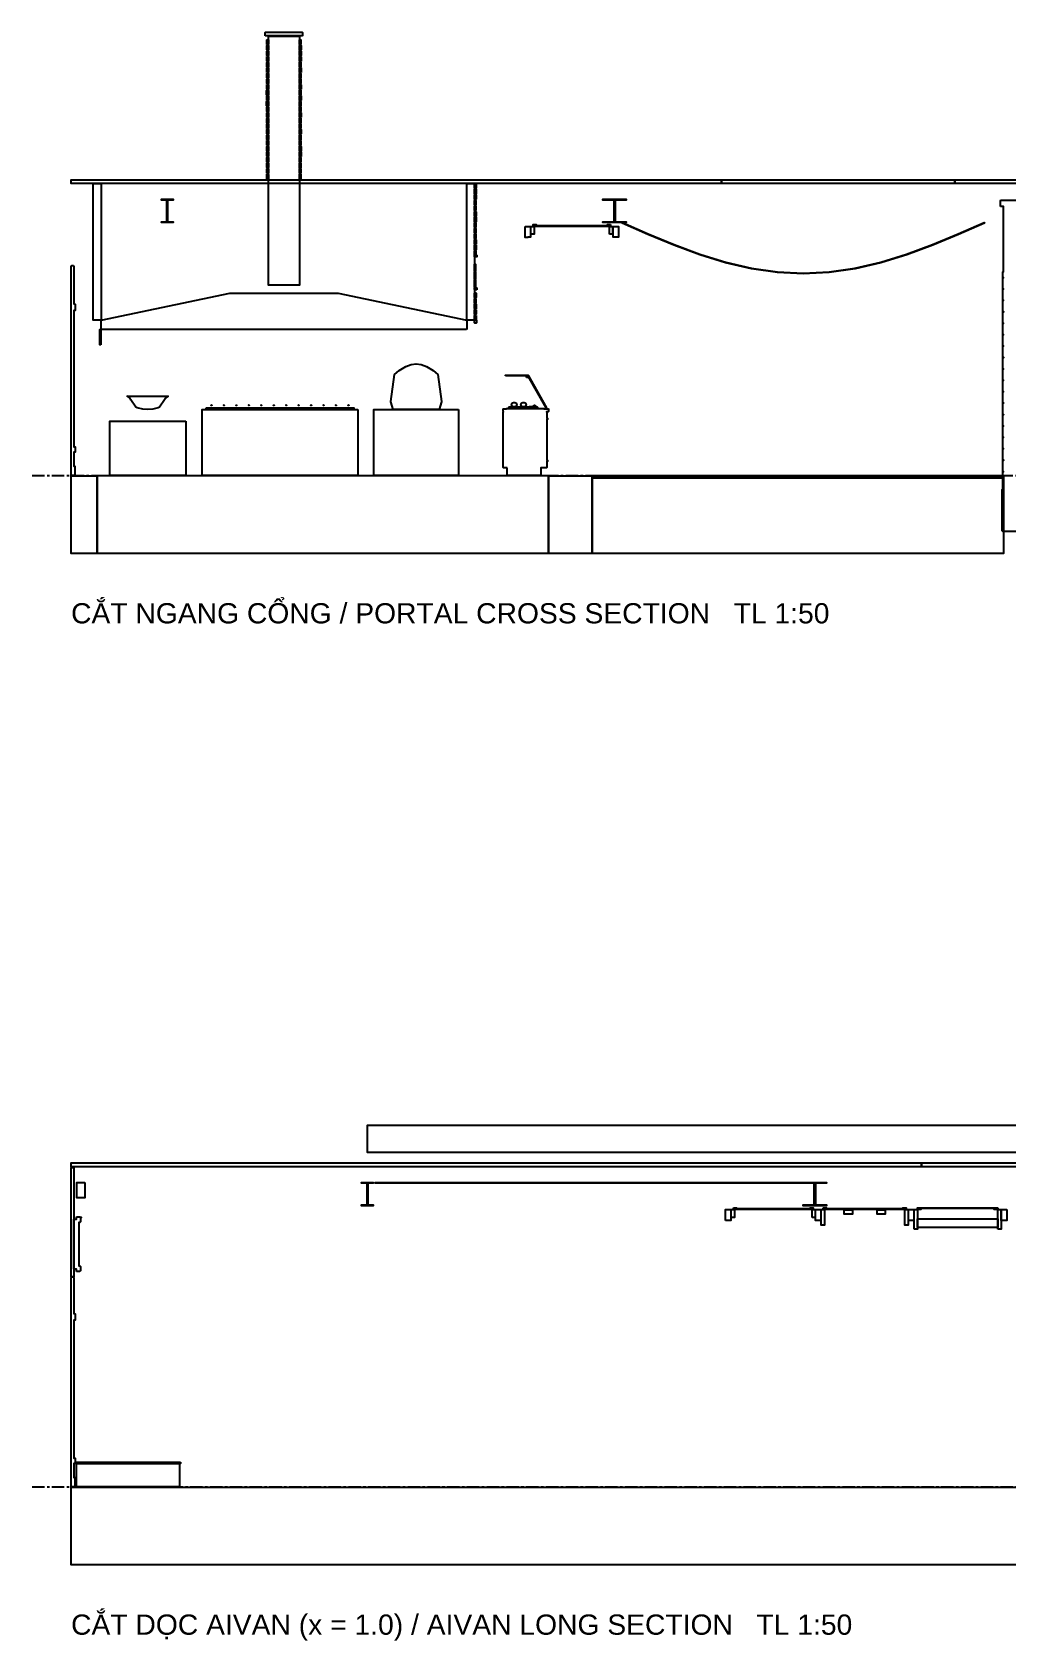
# Model space of a CAD drawing. Header units: millimetres. Extents: x -2320 to 44593, y -183000 to 30400.
# Drawn here: x -500 to 12026, y -126978 to -106300 of the extents above; entities that cross this region are included whole.
import ezdxf

# ---------------------------------------------------------------- set-up
doc = ezdxf.new("R2010")
doc.units = ezdxf.units.MM
doc.header["$LTSCALE"] = 50
doc.linetypes.add('CENTER', pattern=[5.08, 3.175, -0.635, 0.635, -0.635])
for name, color, linetype in [('A-BLDG', 8, 'Continuous'), ('A-SECT', 7, 'Continuous'), ('A-TEXT', 7, 'Continuous'), ('S-GRID', 8, 'CENTER')]:
    doc.layers.add(name, color=color, linetype=linetype)
doc.styles.add('VN', font='arial.ttf')

msp = doc.modelspace()

# ---------------------------------------------------------------- linework, layer by layer
at = {"layer": 'A-BLDG'}
msp.add_lwpolyline([(31809.6, -120350), (31809.6, -120700), (3809.6, -120700), (3809.6, -120350)], close=True, dxfattribs=at)
at = {"layer": 'A-SECT'}
for points in [[(2495.3, -106345), (2495.3, -106304), (2499.3, -106300), (2971.3, -106300), (2975.3, -106304), (2975.3, -106345), (2971.3, -106349), (2499.3, -106349)], [(2516.8, -106397.8), (2533.3, -106397.8), (2535.3, -106399.8), (2535.3, -106455.8), (2533.3, -106457.8), (2516.8, -106457.8), (2514.8, -106455.8), (2514.8, -106399.8)], [(2518.3, -106529.8), (2516.3, -106527.8), (2516.3, -106471.8), (2518.3, -106469.8), (2533.3, -106469.8), (2535.3, -106471.8), (2535.3, -106527.8), (2533.3, -106529.8)], [(2935.3, -106350), (2935.3, -109550), (2535.3, -109550), (2535.3, -106350)], [(2935.3, -106455.8), (2935.3, -106399.8), (2937.3, -106397.8), (2952.4, -106397.8), (2954.4, -106399.8), (2954.4, -106455.8), (2952.4, -106457.8), (2937.3, -106457.8)], [(2935.3, -106527.8), (2935.3, -106471.8), (2937.3, -106469.8), (2954.9, -106469.8), (2956.9, -106471.8), (2956.9, -106527.8), (2954.9, -106529.8), (2937.3, -106529.8)], [(2516.4, -106613.8), (2533.3, -106613.8), (2535.3, -106615.8), (2535.3, -106671.8), (2533.3, -106673.8), (2516.4, -106673.8), (2514.4, -106671.8), (2514.4, -106615.8)], [(2516.1, -106743.8), (2516.1, -106687.8), (2518.1, -106685.8), (2533.3, -106685.8), (2535.3, -106687.8), (2535.3, -106743.8), (2533.3, -106745.8), (2518.1, -106745.8)], [(2535.3, -106599.8), (2533.3, -106601.8), (2519, -106601.8), (2517, -106599.8), (2517, -106543.8), (2519, -106541.8), (2533.3, -106541.8), (2535.3, -106543.8)], [(2935.3, -106599.8), (2935.3, -106543.8), (2937.3, -106541.8), (2953.8, -106541.8), (2955.8, -106543.8), (2955.8, -106599.8), (2953.8, -106601.8), (2937.3, -106601.8)], [(2937.3, -106613.8), (2953.3, -106613.8), (2955.3, -106615.8), (2955.3, -106671.8), (2953.3, -106673.8), (2937.3, -106673.8), (2935.3, -106671.8), (2935.3, -106615.8)], [(2937.3, -106685.8), (2952.4, -106685.8), (2954.4, -106687.8), (2954.4, -106743.8), (2952.4, -106745.8), (2937.3, -106745.8), (2935.3, -106743.8), (2935.3, -106687.8)], [(2517.2, -106817.8), (2515.2, -106815.8), (2515.2, -106759.8), (2517.2, -106757.8), (2533.3, -106757.8), (2535.3, -106759.8), (2535.3, -106815.8), (2533.3, -106817.8)], [(2519.1, -106901.8), (2533.3, -106901.8), (2535.3, -106903.8), (2535.3, -106959.8), (2533.3, -106961.8), (2519.1, -106961.8), (2517.1, -106959.8), (2517.1, -106903.8)], [(2517.3, -106887.8), (2517.3, -106831.8), (2519.3, -106829.8), (2533.3, -106829.8), (2535.3, -106831.8), (2535.3, -106887.8), (2533.3, -106889.8), (2519.3, -106889.8)], [(2955.2, -106817.8), (2937.3, -106817.8), (2935.3, -106815.8), (2935.3, -106759.8), (2937.3, -106757.8), (2955.2, -106757.8), (2957.2, -106759.8), (2957.2, -106815.8)], [(2935.3, -106887.8), (2935.3, -106831.8), (2937.3, -106829.8), (2951.3, -106829.8), (2953.3, -106831.8), (2953.3, -106887.8), (2951.3, -106889.8), (2937.3, -106889.8)], [(2937.3, -106961.8), (2935.3, -106959.8), (2935.3, -106903.8), (2937.3, -106901.8), (2952, -106901.8), (2954, -106903.8), (2954, -106959.8), (2952, -106961.8)], [(2533.3, -107105.8), (2515.4, -107105.8), (2513.4, -107103.8), (2513.4, -107047.8), (2515.4, -107045.8), (2533.3, -107045.8), (2535.3, -107047.8), (2535.3, -107103.8)], [(2516.9, -106973.8), (2533.3, -106973.8), (2535.3, -106975.8), (2535.3, -107031.8), (2533.3, -107033.8), (2516.9, -107033.8), (2514.9, -107031.8), (2514.9, -106975.8)], [(2937.3, -106973.8), (2954.2, -106973.8), (2956.2, -106975.8), (2956.2, -107031.8), (2954.2, -107033.8), (2937.3, -107033.8), (2935.3, -107031.8), (2935.3, -106975.8)], [(2937.3, -107105.8), (2935.3, -107103.8), (2935.3, -107047.8), (2937.3, -107045.8), (2953, -107045.8), (2955, -107047.8), (2955, -107103.8), (2953, -107105.8)], [(2513.6, -107247.8), (2513.6, -107191.8), (2515.6, -107189.8), (2533.3, -107189.8), (2535.3, -107191.8), (2535.3, -107247.8), (2533.3, -107249.8), (2515.6, -107249.8)], [(2515.8, -107177.8), (2513.8, -107175.8), (2513.8, -107119.8), (2515.8, -107117.8), (2533.3, -107117.8), (2535.3, -107119.8), (2535.3, -107175.8), (2533.3, -107177.8)], [(2518.5, -107261.8), (2533.3, -107261.8), (2535.3, -107263.8), (2535.3, -107319.8), (2533.3, -107321.8), (2518.5, -107321.8), (2516.5, -107319.8), (2516.5, -107263.8)], [(2954.7, -107177.8), (2937.3, -107177.8), (2935.3, -107175.8), (2935.3, -107119.8), (2937.3, -107117.8), (2954.7, -107117.8), (2956.7, -107119.8), (2956.7, -107175.8)], [(2937.3, -107189.8), (2952.7, -107189.8), (2954.7, -107191.8), (2954.7, -107247.8), (2952.7, -107249.8), (2937.3, -107249.8), (2935.3, -107247.8), (2935.3, -107191.8)], [(2937.3, -107321.8), (2935.3, -107319.8), (2935.3, -107263.8), (2937.3, -107261.8), (2952.5, -107261.8), (2954.5, -107263.8), (2954.5, -107319.8), (2952.5, -107321.8)], [(2517.6, -107477.8), (2533.3, -107477.8), (2535.3, -107479.8), (2535.3, -107535.8), (2533.3, -107537.8), (2517.6, -107537.8), (2515.6, -107535.8), (2515.6, -107479.8)], [(2518.9, -107393.8), (2516.9, -107391.8), (2516.9, -107335.8), (2518.9, -107333.8), (2533.3, -107333.8), (2535.3, -107335.8), (2535.3, -107391.8), (2533.3, -107393.8)], [(2533.3, -107465.8), (2519.2, -107465.8), (2517.2, -107463.8), (2517.2, -107407.8), (2519.2, -107405.8), (2533.3, -107405.8), (2535.3, -107407.8), (2535.3, -107463.8)], [(2935.3, -107391.8), (2935.3, -107335.8), (2937.3, -107333.8), (2954.6, -107333.8), (2956.6, -107335.8), (2956.6, -107391.8), (2954.6, -107393.8), (2937.3, -107393.8)], [(2935.3, -107463.8), (2935.3, -107407.8), (2937.3, -107405.8), (2952.1, -107405.8), (2954.1, -107407.8), (2954.1, -107463.8), (2952.1, -107465.8), (2937.3, -107465.8)], [(2937.3, -107477.8), (2952.1, -107477.8), (2954.1, -107479.8), (2954.1, -107535.8), (2952.1, -107537.8), (2937.3, -107537.8), (2935.3, -107535.8), (2935.3, -107479.8)], [(2515.5, -107751.8), (2515.5, -107695.8), (2517.5, -107693.8), (2533.3, -107693.8), (2535.3, -107695.8), (2535.3, -107751.8), (2533.3, -107753.8), (2517.5, -107753.8)], [(2516.1, -107679.8), (2516.1, -107623.8), (2518.1, -107621.8), (2533.3, -107621.8), (2535.3, -107623.8), (2535.3, -107679.8), (2533.3, -107681.8), (2518.1, -107681.8)], [(2518.4, -107609.8), (2516.4, -107607.8), (2516.4, -107551.8), (2518.4, -107549.8), (2533.3, -107549.8), (2535.3, -107551.8), (2535.3, -107607.8), (2533.3, -107609.8)], [(2937.3, -107549.8), (2954.1, -107549.8), (2956.1, -107551.8), (2956.1, -107607.8), (2954.1, -107609.8), (2937.3, -107609.8), (2935.3, -107607.8), (2935.3, -107551.8)], [(2954.7, -107679.8), (2952.7, -107681.8), (2937.3, -107681.8), (2935.3, -107679.8), (2935.3, -107623.8), (2937.3, -107621.8), (2952.7, -107621.8), (2954.7, -107623.8)], [(2935.3, -107751.8), (2935.3, -107695.8), (2937.3, -107693.8), (2951.9, -107693.8), (2953.9, -107695.8), (2953.9, -107751.8), (2951.9, -107753.8), (2937.3, -107753.8)], [(2533.3, -107969.8), (2516.8, -107969.8), (2514.8, -107967.8), (2514.8, -107911.8), (2516.8, -107909.8), (2533.3, -107909.8), (2535.3, -107911.8), (2535.3, -107967.8)], [(2516.2, -107767.8), (2518.2, -107765.8), (2533.3, -107765.8), (2535.3, -107767.8), (2535.3, -107823.8), (2533.3, -107825.8), (2518.2, -107825.8), (2516.2, -107823.8)], [(2518.3, -107837.8), (2533.3, -107837.8), (2535.3, -107839.8), (2535.3, -107895.8), (2533.3, -107897.8), (2518.3, -107897.8), (2516.3, -107895.8), (2516.3, -107839.8)], [(2935.3, -107823.8), (2935.3, -107767.8), (2937.3, -107765.8), (2954.5, -107765.8), (2956.5, -107767.8), (2956.5, -107823.8), (2954.5, -107825.8), (2937.3, -107825.8)], [(2937.3, -107837.8), (2955.1, -107837.8), (2957.1, -107839.8), (2957.1, -107895.8), (2955.1, -107897.8), (2937.3, -107897.8), (2935.3, -107895.8), (2935.3, -107839.8)], [(2935.3, -107967.8), (2935.3, -107911.8), (2937.3, -107909.8), (2952.8, -107909.8), (2954.8, -107911.8), (2954.8, -107967.8), (2952.8, -107969.8), (2937.3, -107969.8)], [(2514.8, -108127.8), (2516.8, -108125.8), (2533.3, -108125.8), (2535.3, -108127.8), (2535.3, -108183.8), (2533.3, -108185.8), (2516.8, -108185.8), (2514.8, -108183.8)], [(2516.5, -108111.8), (2516.5, -108055.8), (2518.5, -108053.8), (2533.3, -108053.8), (2535.3, -108055.8), (2535.3, -108111.8), (2533.3, -108113.8), (2518.5, -108113.8)], [(2516.6, -108039.8), (2516.6, -107983.8), (2518.6, -107981.8), (2533.3, -107981.8), (2535.3, -107983.8), (2535.3, -108039.8), (2533.3, -108041.8), (2518.6, -108041.8)], [(2952.1, -108041.8), (2937.3, -108041.8), (2935.3, -108039.8), (2935.3, -107983.8), (2937.3, -107981.8), (2952.1, -107981.8), (2954.1, -107983.8), (2954.1, -108039.8)], [(2935.3, -108055.8), (2937.3, -108053.8), (2952, -108053.8), (2954, -108055.8), (2954, -108111.8), (2952, -108113.8), (2937.3, -108113.8), (2935.3, -108111.8)], [(2935.3, -108183.8), (2935.3, -108127.8), (2937.3, -108125.8), (2952.5, -108125.8), (2954.5, -108127.8), (2954.5, -108183.8), (2952.5, -108185.8), (2937.3, -108185.8)], [(8357.3, -108197.2), (8357.3, -108247.3), (0, -108247.2), (0, -108197.2)], [(385.3, -110000), (285.3, -110000), (285.3, -108247.2), (385.3, -108247.2)], [(5185.3, -110000), (5085.3, -110000), (5085.3, -108247.2), (5185.3, -108247.2)], [(5187.3, -108306), (5185.3, -108304), (5185.3, -108248), (5187.3, -108246), (5203.3, -108246), (5205.3, -108248), (5205.3, -108304), (5203.3, -108306)], [(5185.3, -108320), (5187.3, -108318), (5203.5, -108318), (5205.5, -108320), (5205.5, -108376), (5203.5, -108378), (5187.3, -108378), (5185.3, -108376)], [(11357.3, -108197.2), (11357.3, -108247.3), (8357.3, -108247.3), (8357.3, -108197.2)], [(14635.3, -108197.2), (14635.3, -108247.2), (11357.3, -108247.3), (11357.3, -108197.2)], [(1231.7, -108457.9), (1160.3, -108457.9), (1160.3, -108447.3), (1310.3, -108447.2), (1310.3, -108457.9), (1238.8, -108457.9), (1238.8, -108736.6), (1310.3, -108736.6), (1310.3, -108747.3), (1160.3, -108747.3), (1160.3, -108736.6), (1231.7, -108736.6)], [(5202.7, -108450), (5187.3, -108450), (5185.3, -108448), (5185.3, -108392), (5187.3, -108390), (5202.7, -108390), (5204.7, -108392), (5204.7, -108448)], [(5185.3, -108464), (5187.3, -108462), (5201.8, -108462), (5203.8, -108464), (5203.8, -108520), (5201.8, -108522), (5187.3, -108522), (5185.3, -108520)], [(5203.4, -108592), (5201.4, -108594), (5187.3, -108594), (5185.3, -108592), (5185.3, -108536), (5187.3, -108534), (5201.4, -108534), (5203.4, -108536)], [(6978.2, -108457.9), (6835.3, -108457.9), (6835.3, -108447.2), (7135.3, -108447.2), (7135.3, -108457.9), (6992.4, -108457.9), (6992.4, -108736.6), (7135.3, -108736.6), (7135.3, -108747.3), (6835.3, -108747.3), (6835.3, -108736.6), (6978.2, -108736.6)], [(5202.8, -108666), (5187.3, -108666), (5185.3, -108664), (5185.3, -108608), (5187.3, -108606), (5202.8, -108606), (5204.8, -108608), (5204.8, -108664)], [(5187.3, -108738), (5185.3, -108736), (5185.3, -108680), (5187.3, -108678), (5202.9, -108678), (5204.9, -108680), (5204.9, -108736), (5202.9, -108738)], [(5185.3, -108752), (5187.3, -108750), (5201.7, -108750), (5203.7, -108752), (5203.7, -108808), (5201.7, -108810), (5187.3, -108810), (5185.3, -108808)], [(11406.3, -108899.3), (11073.9, -109036.7), (10741.4, -109160.1), (10408.8, -109263.2), (10076.1, -109340.8), (9743.2, -109388.9), (9410.3, -109405.3), (9077.4, -109388.9), (8744.5, -109340.8), (8411.8, -109263.2), (8079.2, -109160.1), (7746.7, -109036.7), (7414.3, -108899.3), (7082.1, -108754.6), (7085.3, -108747.3), (7417.4, -108891.9), (7749.6, -109029.3), (8081.7, -109152.5), (8413.9, -109255.4), (8746, -109332.9), (9078.2, -109381), (9410.3, -109397.2), (9742.4, -109381), (10074.6, -109332.9), (10406.7, -109255.4), (10738.9, -109152.5), (11071, -109029.3), (11403.2, -108891.9), (11735.3, -108747.3), (11738.5, -108754.6)], [(5201.6, -108882), (5187.3, -108882), (5185.3, -108880), (5185.3, -108824), (5187.3, -108822), (5201.6, -108822), (5203.6, -108824), (5203.6, -108880)], [(5185.3, -108896), (5187.3, -108894), (5202.1, -108894), (5204.1, -108896), (5204.1, -108952), (5202.1, -108954), (5187.3, -108954), (5185.3, -108952)], [(5205, -109024), (5203, -109026), (5187.3, -109026), (5185.3, -109024), (5185.3, -108968), (5187.3, -108966), (5203, -108966), (5205, -108968)], [(5835.3, -108797.3), (5870.3, -108797.3), (5905.3, -108797.3), (5905.3, -108937.2), (5870.3, -108937.2), (5870.3, -108937.3), (5835.3, -108937.3)], [(5910.3, -108897.2), (5910.3, -108797.2), (5952.3, -108797.2), (5952.3, -108897.2)], [(6933.3, -108773.2), (6933.3, -108785.2), (6903.3, -108785.2), (6903.3, -108797.3), (5967.3, -108797.3), (5967.3, -108785.2), (5937.3, -108785.2), (5937.3, -108773.2), (5977.3, -108773.2), (5977.3, -108785.2), (6893.3, -108785.2), (6893.3, -108773.2)], [(6918.3, -108897.2), (6918.3, -108797.2), (6960.3, -108797.2), (6960.3, -108897.2)], [(6965.3, -108797.2), (7035.3, -108797.3), (7035.3, -108937.2), (6993.8, -108937.2), (6965.3, -108937.2)], [(5187.3, -109098), (5185.3, -109096), (5185.3, -109040), (5187.3, -109038), (5203.7, -109038), (5205.7, -109040), (5205.7, -109096), (5203.7, -109098)], [(5202.1, -109110), (5204.1, -109112), (5204.1, -109168), (5213.3, -109168), (5215.3, -109170), (5215.3, -109188), (5213.3, -109190), (5187.3, -109190), (5185.3, -109188), (5185.3, -109170), (5186.3, -109169), (5185.3, -109168), (5185.3, -109112), (5187.3, -109110)], [(48.5, -112000), (36.1, -112000), (0, -112000), (0, -111880), (0, -109317.5), (1.4, -109310.8), (5.3, -109305.1), (11.2, -109301.3), (18.1, -109300), (25, -109301.3), (30.8, -109305.1), (34.7, -109310.8), (36.1, -109317.5), (36.1, -109791.7), (51.6, -109794.2), (51.6, -109852.4), (51.6, -109879.6), (36.1, -109876.7), (36.1, -111630), (51.6, -111630), (51.6, -111674.6), (51.6, -111700), (36.1, -111700), (36.1, -111880), (48.5, -111880)], [(5185.3, -109377), (5185.3, -109281), (5187.3, -109279), (5195.3, -109279), (5197.3, -109281), (5197.3, -109377), (5195.3, -109379), (5187.3, -109379)], [(5187.3, -109482), (5185.3, -109480), (5185.3, -109384), (5187.3, -109382), (5195.3, -109382), (5197.3, -109384), (5197.3, -109480), (5195.3, -109482)], [(5185.3, -109487), (5187.3, -109485), (5195.3, -109485), (5197.3, -109487), (5197.3, -109583), (5195.3, -109585), (5187.3, -109585), (5185.3, -109583)], [(5213.3, -109610), (5187.3, -109610), (5185.3, -109608), (5185.3, -109590), (5187.3, -109588), (5213.3, -109588), (5215.3, -109590), (5215.3, -109608)], [(5082.3, -110120), (388.3, -110120), (385.3, -110117), (385.3, -110003), (388.3, -110000), (385.3, -110000), (2039.1, -109653.8), (3431.5, -109653.8), (5085.3, -110000), (5082.3, -110000), (5085.3, -110003), (5085.3, -110117)], [(5185.3, -109654), (5187.3, -109652), (5204.1, -109652), (5206.1, -109654), (5206.1, -109710), (5204.1, -109712), (5187.3, -109712), (5185.3, -109710)], [(5201.5, -109784), (5187.3, -109784), (5185.3, -109782), (5185.3, -109726), (5187.3, -109724), (5201.5, -109724), (5203.5, -109726), (5203.5, -109782)], [(5185.3, -109798), (5187.3, -109796), (5205.1, -109796), (5207.1, -109798), (5207.1, -109854), (5205.1, -109856), (5187.3, -109856), (5185.3, -109854)], [(5205.4, -109870), (5205.4, -109926), (5203.4, -109928), (5187.3, -109928), (5185.3, -109926), (5185.3, -109870), (5187.3, -109868), (5203.4, -109868)], [(5205.9, -109942), (5205.9, -109998), (5203.9, -110000), (5208.3, -110000), (5210.3, -110002), (5210.3, -110038), (5208.3, -110040), (5187.3, -110040), (5185.3, -110038), (5185.3, -110002), (5187.3, -110000), (5185.3, -109998), (5185.3, -109942), (5187.3, -109940), (5203.9, -109940)], [(381.3, -110320), (369.3, -110320), (369.3, -110120), (381.3, -110120)], [(4300.7, -110597.7), (4370.7, -110571), (4435.3, -110562.7), (4499.9, -110571), (4569.9, -110597.7), (4652.5, -110648.8), (4713.8, -110700), (4760.3, -111045.6), (4760.8, -111050), (4760.3, -111051.9), (4729.5, -111150), (4652.5, -111150), (4569.9, -111150), (4499.9, -111150), (4435.3, -111150), (4370.7, -111150), (4300.7, -111150), (4218.1, -111150), (4141.1, -111150), (4110.3, -111051.9), (4109.8, -111050), (4110.3, -111045.6), (4156.8, -110700), (4218.1, -110648.8)], [(5585.3, -110719), (5585.3, -110711), (5875.3, -110711), (5875.3, -110719)], [(5855.3, -110740), (5855.3, -110725), (5870.3, -110725), (5870.3, -110740)], [(5880.5, -110717.1), (6110.5, -111127.1), (6105.3, -111130), (5875.3, -110720)], [(850.7, -110980), (920.7, -110980), (985.3, -110980), (1049.9, -110980), (1119.9, -110980), (1202.5, -110980), (1248.1, -110980), (1216.8, -111000), (1202.5, -111027.4), (1137.3, -111120), (1119.9, -111127), (1049.9, -111144.5), (985.3, -111150), (920.7, -111144.5), (850.7, -111127), (833.3, -111120), (768.1, -111027.4), (753.8, -111000), (722.5, -110980), (768.1, -110980)], [(3685.3, -111150), (3685.3, -112000), (1685.3, -112000), (1685.3, -111150)], [(1735.3, -111130), (3635.3, -111130), (3635.3, -111150), (1735.3, -111150)], [(1808.1, -111093.2), (1809.2, -111097), (1806.3, -111099.9), (1802.5, -111098.8), (1801.4, -111095), (1804.3, -111092.1)], [(1968.1, -111093.2), (1969.2, -111097), (1966.3, -111099.9), (1962.5, -111098.8), (1961.4, -111095), (1964.3, -111092.1)], [(2124.3, -111092.1), (2128.1, -111093.2), (2129.2, -111097), (2126.3, -111099.9), (2122.5, -111098.8), (2121.4, -111095)], [(2288.1, -111093.2), (2289.2, -111097), (2286.3, -111099.9), (2282.5, -111098.8), (2281.4, -111095), (2284.3, -111092.1)], [(2448.1, -111093.2), (2449.2, -111097), (2446.3, -111099.9), (2442.5, -111098.8), (2441.4, -111095), (2444.3, -111092.1)], [(2604.3, -111092.1), (2608.1, -111093.2), (2609.2, -111097), (2606.3, -111099.9), (2602.5, -111098.8), (2601.4, -111095)], [(2768.1, -111093.2), (2769.2, -111097), (2766.3, -111099.9), (2762.5, -111098.8), (2761.4, -111095), (2764.3, -111092.1)], [(2928.1, -111093.2), (2929.2, -111097), (2926.3, -111099.9), (2922.5, -111098.8), (2921.4, -111095), (2924.3, -111092.1)], [(3088.1, -111093.2), (3089.2, -111097), (3086.3, -111099.9), (3082.5, -111098.8), (3081.4, -111095), (3084.3, -111092.1)], [(3248.1, -111093.2), (3249.2, -111097), (3246.3, -111099.9), (3242.5, -111098.8), (3241.4, -111095), (3244.3, -111092.1)], [(3408.1, -111093.2), (3409.2, -111097), (3406.3, -111099.9), (3402.5, -111098.8), (3401.4, -111095), (3404.3, -111092.1)], [(3568.1, -111093.2), (3569.2, -111097), (3566.3, -111099.9), (3562.5, -111098.8), (3561.4, -111095), (3564.3, -111092.1)], [(4981.3, -111150), (4981.3, -112000), (3889.3, -112000), (3889.3, -111150)], [(5605.3, -111900), (5559.3, -111900), (5555.3, -111896), (5555.3, -111184), (5559.3, -111180), (5558.3, -111180), (5555.3, -111177), (5555.3, -111143), (5558.3, -111140), (5595.3, -111140), (5595.3, -111136), (6075.3, -111136), (6075.3, -111140), (6132.3, -111140), (6135.3, -111143), (6135.3, -111177), (6132.3, -111180), (6111.3, -111180), (6115.3, -111184), (6115.3, -111260), (6123.3, -111260), (6123.3, -111280), (6115.3, -111280), (6115.3, -111800), (6123.3, -111800), (6123.3, -111820), (6115.3, -111820), (6115.3, -111896), (6111.3, -111900), (6035.3, -111900), (6035.3, -112000), (5605.3, -112000)], [(5995.3, -111132), (5991.3, -111136), (5629.3, -111136), (5625.3, -111132), (5625.3, -111122), (5629.3, -111118), (5893.3, -111118), (5893.3, -111112), (5895.3, -111112), (5907, -111112), (5915.3, -111112), (5923.6, -111112), (5935.3, -111112), (5937.3, -111112), (5937.3, -111118), (5952.5, -111118), (5948.1, -111116.2), (5944.6, -111107.7), (5948.2, -111099.2), (5956.8, -111095.7), (5965.4, -111099.2), (5968.8, -111107.7), (5965.2, -111116.2), (5960.8, -111118), (5991.3, -111118), (5995.3, -111122)], [(5720.4, -111068.2), (5729, -111088), (5720.4, -111107.8), (5717.1, -111113), (5704.9, -111114.3), (5695.3, -111114.7), (5685.7, -111114.3), (5673.5, -111113), (5670.2, -111107.8), (5661.6, -111088), (5670.2, -111068.2), (5673.5, -111063), (5685.7, -111061.7), (5695.3, -111061.3), (5704.9, -111061.7), (5717.1, -111063)], [(5840.4, -111068.2), (5849, -111088), (5840.4, -111107.8), (5837.1, -111113), (5824.9, -111114.3), (5815.3, -111114.7), (5805.7, -111114.3), (5793.5, -111113), (5790.2, -111107.8), (5781.6, -111088), (5790.2, -111068.2), (5793.5, -111063), (5805.7, -111061.7), (5815.3, -111061.3), (5824.9, -111061.7), (5837.1, -111063)], [(1473.3, -111300), (1473.3, -112000), (497.3, -112000), (497.3, -111300)], [(335.3, -113000), (0, -113000), (0, -112001.8), (335.3, -112001.8)], [(6135.3, -112000), (6135.3, -113000), (335.3, -113000), (335.3, -112000)], [(6698.4, -113000), (6135.3, -113000), (6135.3, -112001.8), (6698.4, -112001.8)], [(11435.3, -112000), (11935.3, -112000), (11985.3, -112000), (11985.3, -112030), (11935.3, -112030), (11435.3, -112030), (6698.4, -112030), (6698.4, -112000)], [(11435.3, -112030), (11935.3, -112030), (11985.3, -112030), (11985.3, -113000), (11935.3, -113000), (11435.3, -113000), (6698.4, -113000), (6698.4, -112030)], [(10931.6, -120835), (10931.6, -120885), (0, -120885), (0, -120835)], [(0, -122300), (0, -121090), (0, -120895), (36.1, -120895), (36.1, -121090), (36.1, -122300)], [(13931.6, -120835), (13931.6, -120885), (10931.6, -120885), (10931.6, -120835)], [(175.2, -121085), (175.2, -121285), (72.1, -121285), (72.1, -121085)], [(3806, -121095.7), (3734.6, -121095.7), (3734.6, -121085), (3884.6, -121085), (3884.6, -121095.7), (3813.1, -121095.7), (3813.1, -121374.3), (3884.6, -121374.3), (3884.6, -121385), (3734.6, -121385), (3734.6, -121374.3), (3806, -121374.3)], [(8534.6, -121097), (7609.6, -121097), (6684.6, -121097), (5759.6, -121097), (4834.6, -121097), (3909.6, -121097), (3909.6, -121085), (4834.6, -121085), (5759.6, -121085), (6684.6, -121085), (7609.6, -121085), (8534.6, -121085), (9459.6, -121085), (9459.6, -121097)], [(9552.5, -121095.7), (9409.6, -121095.7), (9409.6, -121085), (9709.6, -121085), (9709.6, -121095.7), (9566.7, -121095.7), (9566.7, -121374.3), (9709.6, -121374.3), (9709.6, -121385), (9409.6, -121385), (9409.6, -121374.3), (9552.5, -121374.3)], [(113.3, -122230), (74.2, -122230), (68, -122224), (68, -122200), (37.1, -122200), (37.1, -121560), (68, -121560), (68, -121536), (74.2, -121530), (113.3, -121530), (119.5, -121536), (119.5, -121532), (129.8, -121532), (129.8, -121542), (119.5, -121542), (119.5, -121594), (113.3, -121600), (98.9, -121600), (98.9, -122160), (113.3, -122160), (119.5, -122166), (119.5, -122224)], [(8409.6, -121575), (8409.6, -121435), (8444.6, -121435), (8479.6, -121435), (8479.6, -121575), (8444.6, -121575)], [(8484.6, -121435), (8526.6, -121435), (8526.6, -121535), (8484.6, -121535)], [(8511.6, -121411), (8551.6, -121411), (8551.6, -121423), (9498.1, -121423), (9498.1, -121411), (9538.1, -121411), (9538.1, -121423), (9508.1, -121423), (9508.1, -121435), (8541.6, -121435), (8541.6, -121423), (8511.6, -121423)], [(9523.1, -121535), (9523.1, -121435), (9565.1, -121435), (9565.1, -121535)], [(9638.1, -121435), (9638.1, -121575), (9568.1, -121575), (9568.1, -121435)], [(9641.1, -121435), (9683.1, -121435), (9683.1, -121635), (9641.1, -121635)], [(9668.1, -121411), (9708.1, -121411), (9708.1, -121423), (10691.6, -121423), (10691.6, -121411), (10731.6, -121411), (10731.6, -121423), (10701.6, -121423), (10701.6, -121435), (9698.1, -121435), (9698.1, -121423), (9668.1, -121423)], [(9937.1, -121437), (10041, -121437), (10041, -121495), (9937.1, -121495)], [(10358.6, -121437), (10462.5, -121437), (10462.5, -121495), (10358.6, -121495)], [(10716.6, -121435), (10758.6, -121435), (10758.6, -121635), (10716.6, -121635)], [(10831.6, -121435), (10831.6, -121575), (10761.6, -121575), (10761.6, -121435)], [(10834.6, -121685), (10834.6, -121435), (10876.6, -121435), (10876.6, -121685)], [(11910, -121413), (11910, -121423), (11905, -121423), (11905, -121435), (11865, -121435), (11865, -121423), (10921.6, -121423), (10921.6, -121435), (10881.6, -121435), (10881.6, -121423), (10876.6, -121423), (10876.6, -121413)], [(10877.6, -121665), (10877.6, -121555), (11909, -121555), (11909, -121665)], [(11910, -121685), (11910, -121435), (11952, -121435), (11952, -121685)], [(12025, -121435), (12025, -121575), (11955, -121575), (11955, -121435)], [(48.4, -125000), (36.1, -125000), (0, -125000), (0, -124880), (0, -122317.5), (1.4, -122310.8), (5.3, -122305.1), (11.1, -122301.3), (18, -122300), (24.9, -122301.3), (30.8, -122305.1), (34.7, -122310.8), (36.1, -122317.5), (36.1, -122772.3), (46.4, -122773.8), (51.5, -122774.5), (51.5, -122779.1), (51.5, -122857.5), (36.1, -122855.2), (36.1, -124630), (51.5, -124630), (51.5, -124672.5), (51.5, -124700), (36.1, -124700), (36.1, -124880), (48.4, -124880)], [(1404.8, -124680), (1404.8, -124700), (61.8, -124700), (61.8, -124680)], [(1393.6, -124700), (1393.6, -125000), (71.6, -125000), (71.6, -124700)], [(14231.6, -125001.8), (15259.6, -125001.8), (17759.6, -125001.8), (17759.6, -125000), (17809.6, -125000), (17809.6, -125001.8), (21409.6, -125001.8), (28059.6, -125001.8), (30485.4, -125001.8), (36740.2, -125001.8), (36740.2, -126000), (30485.4, -126000), (28059.6, -126000), (21409.6, -126000), (17809.6, -126000), (17759.6, -126000), (15259.6, -126000), (14231.6, -126000), (10631.6, -126000), (0, -126000), (0, -125001.8), (10631.6, -125001.8)]]:
    msp.add_lwpolyline(points, close=True, dxfattribs=at)
msp.add_lwpolyline([(12697.3, -112720), (11973.3, -112720), (11965.3, -112712), (11965.3, -112178), (11973.3, -112170), (11974.3, -112170), (11973.3, -112169), (11973.3, -112096), (11974.3, -112095), (11984.3, -112095), (11985.3, -112096), (11985.3, -112092.5), (11984.3, -112093.5), (11976.3, -112093.5), (11975.3, -112092.5), (11975.3, -111950.8), (11976.3, -111949.8), (11984.3, -111949.8), (11985.3, -111950.8), (11985.3, -111945.8), (11984.3, -111946.8), (11976.3, -111946.8), (11975.3, -111945.8), (11975.3, -111804.2), (11976.3, -111803.2), (11984.3, -111803.2), (11985.3, -111804.2), (11985.3, -111799.2), (11984.3, -111800.2), (11976.3, -111800.2), (11975.3, -111799.2), (11975.3, -111657.5), (11976.3, -111656.5), (11984.3, -111656.5), (11985.3, -111657.5), (11985.3, -111652.5), (11984.3, -111653.5), (11976.3, -111653.5), (11975.3, -111652.5), (11975.3, -111510.8), (11976.3, -111509.8), (11984.3, -111509.8), (11985.3, -111510.8), (11985.3, -111505.8), (11984.3, -111506.8), (11976.3, -111506.8), (11975.3, -111505.8), (11975.3, -111364.2), (11976.3, -111363.2), (11984.3, -111363.2), (11985.3, -111364.2), (11985.3, -111359.2), (11984.3, -111360.2), (11976.3, -111360.2), (11975.3, -111359.2), (11975.3, -111217.5), (11976.3, -111216.5), (11984.3, -111216.5), (11985.3, -111217.5), (11985.3, -111212.5), (11984.3, -111213.5), (11976.3, -111213.5), (11975.3, -111212.5), (11975.3, -111070.8), (11976.3, -111069.8), (11984.3, -111069.8), (11985.3, -111070.8), (11985.3, -111065.8), (11984.3, -111066.8), (11976.3, -111066.8), (11975.3, -111065.8), (11975.3, -110924.2), (11976.3, -110923.2), (11984.3, -110923.2), (11985.3, -110924.2), (11985.3, -110919.2), (11984.3, -110920.2), (11976.3, -110920.2), (11975.3, -110919.2), (11975.3, -110777.5), (11976.3, -110776.5), (11984.3, -110776.5), (11985.3, -110777.5), (11985.3, -110772.5), (11984.3, -110773.5), (11976.3, -110773.5), (11975.3, -110772.5), (11975.3, -110630.8), (11976.3, -110629.8), (11984.3, -110629.8), (11985.3, -110630.8), (11985.3, -110625.8), (11984.3, -110626.8), (11976.3, -110626.8), (11975.3, -110625.8), (11975.3, -110484.2), (11976.3, -110483.2), (11984.3, -110483.2), (11985.3, -110484.2), (11985.3, -110479.2), (11984.3, -110480.2), (11976.3, -110480.2), (11975.3, -110479.2), (11975.3, -110337.5), (11976.3, -110336.5), (11984.3, -110336.5), (11985.3, -110337.5), (11985.3, -110332.5), (11984.3, -110333.5), (11976.3, -110333.5), (11975.3, -110332.5), (11975.3, -110190.8), (11976.3, -110189.8), (11984.3, -110189.8), (11985.3, -110190.8), (11985.3, -110185.8), (11984.3, -110186.8), (11976.3, -110186.8), (11975.3, -110185.8), (11975.3, -110044.2), (11976.3, -110043.2), (11984.3, -110043.2), (11985.3, -110044.2), (11985.3, -110039.2), (11984.3, -110040.2), (11976.3, -110040.2), (11975.3, -110039.2), (11975.3, -109897.5), (11976.3, -109896.5), (11984.3, -109896.5), (11985.3, -109897.5), (11985.3, -109892.5), (11984.3, -109893.5), (11976.3, -109893.5), (11975.3, -109892.5), (11975.3, -109750.8), (11976.3, -109749.8), (11984.3, -109749.8), (11985.3, -109750.8), (11985.3, -109745.8), (11984.3, -109746.8), (11976.3, -109746.8), (11975.3, -109745.8), (11975.3, -109604.2), (11976.3, -109603.2), (11984.3, -109603.2), (11985.3, -109604.2), (11985.3, -109599.2), (11984.3, -109600.2), (11976.3, -109600.2), (11975.3, -109599.2), (11975.3, -109457.5), (11976.3, -109456.5), (11984.3, -109456.5), (11985.3, -109457.5), (11985.3, -109454), (11984.3, -109455), (11974.3, -109455), (11973.3, -109454), (11973.3, -109381), (11974.3, -109380), (11984.3, -109380), (11985.3, -109381), (11985.3, -109380), (11985.3, -108540), (11951.3, -108540), (11945.3, -108534), (11945.3, -108466), (11951.3, -108460), (15919.3, -108460)], dxfattribs=at)
at = {"layer": 'S-GRID'}
for p, q in [((-500, -112000), (28159.9, -112000)), ((-500, -125000), (37240.2, -125000))]:
    msp.add_line(p, q, dxfattribs=at)

# ---------------------------------------------------------------- texts
at = {"layer": 'A-TEXT', "style": 'VN'}
for s, p in [('CẮT NGANG CỔNG / PORTAL CROSS SECTION   TL 1:50', (0, -113900)), ('CẮT DỌC AIVAN (x = 1.0) / AIVAN LONG SECTION   TL 1:50', (0, -126900))]:
    msp.add_text(s, height=260, dxfattribs=at).set_placement(p)

doc.saveas('drawing.dxf')
